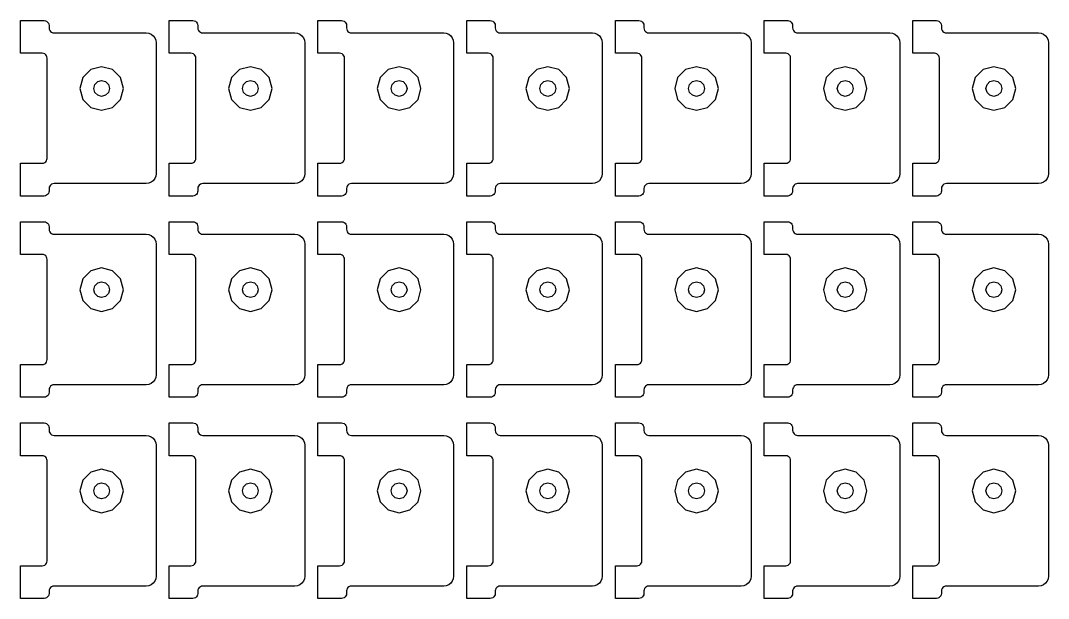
# Model space of a CAD drawing. Extents: x 11 to 212, y 11 to 212.
# Drawn here: x 95.24 to 107.44, y 97.02 to 103.88 of the extents above; entities that cross this region are included whole.
import ezdxf

# ---------------------------------------------------------------- set-up
doc = ezdxf.new("R2010")
doc.units = 0
doc.layers.add('G', color=7, linetype='continuous')

msp = doc.modelspace()

# ---------------------------------------------------------------- linework, layer by layer
at = {"layer": 'G'}
for points in [[(95.494, 102.188), (95.509, 102.19), (95.524, 102.196), (95.536, 102.205), (95.545, 102.218), (95.551, 102.232), (95.553, 102.247), (95.553, 103.435), (95.551, 103.451), (95.545, 103.465), (95.536, 103.477), (95.524, 103.486), (95.509, 103.492), (95.494, 103.494), (95.238, 103.494), (95.238, 103.882), (95.518, 103.882), (95.533, 103.88), (95.547, 103.874), (95.559, 103.865), (95.569, 103.853), (95.574, 103.839), (95.576, 103.824), (95.576, 103.794), (95.578, 103.779), (95.584, 103.765), (95.594, 103.753), (95.606, 103.743), (95.62, 103.737), (95.635, 103.735), (96.729, 103.735), (96.76, 103.731), (96.788, 103.72), (96.813, 103.701), (96.831, 103.676), (96.843, 103.648), (96.847, 103.618), (96.847, 102.065), (96.843, 102.034), (96.831, 102.006), (96.813, 101.982), (96.788, 101.963), (96.76, 101.951), (96.729, 101.947), (95.635, 101.947), (95.62, 101.945), (95.606, 101.939), (95.594, 101.93), (95.584, 101.918), (95.578, 101.903), (95.576, 101.888), (95.576, 101.859), (95.574, 101.844), (95.569, 101.829), (95.559, 101.817), (95.547, 101.808), (95.533, 101.802), (95.518, 101.8), (95.238, 101.8), (95.238, 102.188)], [(97.259, 102.188), (97.274, 102.19), (97.288, 102.196), (97.3, 102.205), (97.31, 102.218), (97.316, 102.232), (97.318, 102.247), (97.318, 103.435), (97.316, 103.451), (97.31, 103.465), (97.3, 103.477), (97.288, 103.486), (97.274, 103.492), (97.259, 103.494), (97.002, 103.494), (97.002, 103.882), (97.282, 103.882), (97.298, 103.88), (97.312, 103.874), (97.324, 103.865), (97.333, 103.853), (97.339, 103.839), (97.341, 103.824), (97.341, 103.794), (97.343, 103.779), (97.349, 103.765), (97.358, 103.753), (97.371, 103.743), (97.385, 103.737), (97.4, 103.735), (98.494, 103.735), (98.525, 103.731), (98.553, 103.72), (98.577, 103.701), (98.596, 103.676), (98.608, 103.648), (98.612, 103.618), (98.612, 102.065), (98.608, 102.034), (98.596, 102.006), (98.577, 101.982), (98.553, 101.963), (98.525, 101.951), (98.494, 101.947), (97.4, 101.947), (97.385, 101.945), (97.371, 101.939), (97.358, 101.93), (97.349, 101.918), (97.343, 101.903), (97.341, 101.888), (97.341, 101.859), (97.339, 101.844), (97.333, 101.829), (97.324, 101.817), (97.312, 101.808), (97.298, 101.802), (97.282, 101.8), (97.002, 101.8), (97.002, 102.188)], [(99.024, 102.188), (99.039, 102.19), (99.053, 102.196), (99.065, 102.205), (99.074, 102.218), (99.08, 102.232), (99.082, 102.247), (99.082, 103.435), (99.08, 103.451), (99.074, 103.465), (99.065, 103.477), (99.053, 103.486), (99.039, 103.492), (99.024, 103.494), (98.767, 103.494), (98.767, 103.882), (99.047, 103.882), (99.062, 103.88), (99.076, 103.874), (99.089, 103.865), (99.098, 103.853), (99.104, 103.839), (99.106, 103.824), (99.106, 103.794), (99.108, 103.779), (99.114, 103.765), (99.123, 103.753), (99.135, 103.743), (99.149, 103.737), (99.165, 103.735), (100.259, 103.735), (100.289, 103.731), (100.318, 103.72), (100.342, 103.701), (100.361, 103.676), (100.372, 103.648), (100.376, 103.618), (100.376, 102.065), (100.372, 102.034), (100.361, 102.006), (100.342, 101.982), (100.318, 101.963), (100.289, 101.951), (100.259, 101.947), (99.165, 101.947), (99.149, 101.945), (99.135, 101.939), (99.123, 101.93), (99.114, 101.918), (99.108, 101.903), (99.106, 101.888), (99.106, 101.859), (99.104, 101.844), (99.098, 101.829), (99.089, 101.817), (99.076, 101.808), (99.062, 101.802), (99.047, 101.8), (98.767, 101.8), (98.767, 102.188)], [(100.788, 102.188), (100.803, 102.19), (100.818, 102.196), (100.83, 102.205), (100.839, 102.218), (100.845, 102.232), (100.847, 102.247), (100.847, 103.435), (100.845, 103.451), (100.839, 103.465), (100.83, 103.477), (100.818, 103.486), (100.803, 103.492), (100.788, 103.494), (100.532, 103.494), (100.532, 103.882), (100.812, 103.882), (100.827, 103.88), (100.841, 103.874), (100.853, 103.865), (100.863, 103.853), (100.869, 103.839), (100.871, 103.824), (100.871, 103.794), (100.873, 103.779), (100.878, 103.765), (100.888, 103.753), (100.9, 103.743), (100.914, 103.737), (100.929, 103.735), (102.024, 103.735), (102.054, 103.731), (102.082, 103.72), (102.107, 103.701), (102.125, 103.676), (102.137, 103.648), (102.141, 103.618), (102.141, 102.065), (102.137, 102.034), (102.125, 102.006), (102.107, 101.982), (102.082, 101.963), (102.054, 101.951), (102.024, 101.947), (100.929, 101.947), (100.914, 101.945), (100.9, 101.939), (100.888, 101.93), (100.878, 101.918), (100.873, 101.903), (100.871, 101.888), (100.871, 101.859), (100.869, 101.844), (100.863, 101.829), (100.853, 101.817), (100.841, 101.808), (100.827, 101.802), (100.812, 101.8), (100.532, 101.8), (100.532, 102.188)], [(102.553, 102.188), (102.568, 102.19), (102.582, 102.196), (102.595, 102.205), (102.604, 102.218), (102.61, 102.232), (102.612, 102.247), (102.612, 103.435), (102.61, 103.451), (102.604, 103.465), (102.595, 103.477), (102.582, 103.486), (102.568, 103.492), (102.553, 103.494), (102.296, 103.494), (102.296, 103.882), (102.576, 103.882), (102.592, 103.88), (102.606, 103.874), (102.618, 103.865), (102.627, 103.853), (102.633, 103.839), (102.635, 103.824), (102.635, 103.794), (102.637, 103.779), (102.643, 103.765), (102.653, 103.753), (102.665, 103.743), (102.679, 103.737), (102.694, 103.735), (103.788, 103.735), (103.819, 103.731), (103.847, 103.72), (103.871, 103.701), (103.89, 103.676), (103.902, 103.648), (103.906, 103.618), (103.906, 102.065), (103.902, 102.034), (103.89, 102.006), (103.871, 101.982), (103.847, 101.963), (103.819, 101.951), (103.788, 101.947), (102.694, 101.947), (102.679, 101.945), (102.665, 101.939), (102.653, 101.93), (102.643, 101.918), (102.637, 101.903), (102.635, 101.888), (102.635, 101.859), (102.633, 101.844), (102.627, 101.829), (102.618, 101.817), (102.606, 101.808), (102.592, 101.802), (102.576, 101.8), (102.296, 101.8), (102.296, 102.188)], [(104.318, 102.188), (104.333, 102.19), (104.347, 102.196), (104.359, 102.205), (104.369, 102.218), (104.374, 102.232), (104.376, 102.247), (104.376, 103.435), (104.374, 103.451), (104.369, 103.465), (104.359, 103.477), (104.347, 103.486), (104.333, 103.492), (104.318, 103.494), (104.061, 103.494), (104.061, 103.882), (104.341, 103.882), (104.356, 103.88), (104.371, 103.874), (104.383, 103.865), (104.392, 103.853), (104.398, 103.839), (104.4, 103.824), (104.4, 103.794), (104.402, 103.779), (104.408, 103.765), (104.417, 103.753), (104.429, 103.743), (104.444, 103.737), (104.459, 103.735), (105.553, 103.735), (105.583, 103.731), (105.612, 103.72), (105.636, 103.701), (105.655, 103.676), (105.667, 103.648), (105.671, 103.618), (105.671, 102.065), (105.667, 102.034), (105.655, 102.006), (105.636, 101.982), (105.612, 101.963), (105.583, 101.951), (105.553, 101.947), (104.459, 101.947), (104.444, 101.945), (104.429, 101.939), (104.417, 101.93), (104.408, 101.918), (104.402, 101.903), (104.4, 101.888), (104.4, 101.859), (104.398, 101.844), (104.392, 101.829), (104.383, 101.817), (104.371, 101.808), (104.356, 101.802), (104.341, 101.8), (104.061, 101.8), (104.061, 102.188)], [(106.082, 102.188), (106.098, 102.19), (106.112, 102.196), (106.124, 102.205), (106.133, 102.218), (106.139, 102.232), (106.141, 102.247), (106.141, 103.435), (106.139, 103.451), (106.133, 103.465), (106.124, 103.477), (106.112, 103.486), (106.098, 103.492), (106.082, 103.494), (105.826, 103.494), (105.826, 103.882), (106.106, 103.882), (106.121, 103.88), (106.135, 103.874), (106.147, 103.865), (106.157, 103.853), (106.163, 103.839), (106.165, 103.824), (106.165, 103.794), (106.167, 103.779), (106.173, 103.765), (106.182, 103.753), (106.194, 103.743), (106.208, 103.737), (106.224, 103.735), (107.318, 103.735), (107.348, 103.731), (107.376, 103.72), (107.401, 103.701), (107.42, 103.676), (107.431, 103.648), (107.435, 103.618), (107.435, 102.065), (107.431, 102.034), (107.42, 102.006), (107.401, 101.982), (107.376, 101.963), (107.348, 101.951), (107.318, 101.947), (106.224, 101.947), (106.208, 101.945), (106.194, 101.939), (106.182, 101.93), (106.173, 101.918), (106.167, 101.903), (106.165, 101.888), (106.165, 101.859), (106.163, 101.844), (106.157, 101.829), (106.147, 101.817), (106.135, 101.808), (106.121, 101.802), (106.106, 101.8), (105.826, 101.8), (105.826, 102.188)], [(96.424, 102.947), (96.459, 103.076), (96.424, 103.206), (96.329, 103.301), (96.2, 103.335), (96.071, 103.301), (95.976, 103.206), (95.941, 103.076), (95.976, 102.947), (96.071, 102.852), (96.2, 102.818), (96.329, 102.852)], [(98.189, 102.947), (98.224, 103.076), (98.189, 103.206), (98.094, 103.301), (97.965, 103.335), (97.835, 103.301), (97.741, 103.206), (97.706, 103.076), (97.741, 102.947), (97.835, 102.852), (97.965, 102.818), (98.094, 102.852)], [(99.954, 102.947), (99.988, 103.076), (99.954, 103.206), (99.859, 103.301), (99.729, 103.335), (99.6, 103.301), (99.505, 103.206), (99.471, 103.076), (99.505, 102.947), (99.6, 102.852), (99.729, 102.818), (99.859, 102.852)], [(101.718, 102.947), (101.753, 103.076), (101.718, 103.206), (101.624, 103.301), (101.494, 103.335), (101.365, 103.301), (101.27, 103.206), (101.235, 103.076), (101.27, 102.947), (101.365, 102.852), (101.494, 102.818), (101.624, 102.852)], [(103.483, 102.947), (103.518, 103.076), (103.483, 103.206), (103.388, 103.301), (103.259, 103.335), (103.129, 103.301), (103.035, 103.206), (103, 103.076), (103.035, 102.947), (103.129, 102.852), (103.259, 102.818), (103.388, 102.852)], [(105.248, 102.947), (105.282, 103.076), (105.248, 103.206), (105.153, 103.301), (105.024, 103.335), (104.894, 103.301), (104.799, 103.206), (104.765, 103.076), (104.799, 102.947), (104.894, 102.852), (105.024, 102.818), (105.153, 102.852)], [(107.012, 102.947), (107.047, 103.076), (107.012, 103.206), (106.918, 103.301), (106.788, 103.335), (106.659, 103.301), (106.564, 103.206), (106.529, 103.076), (106.564, 102.947), (106.659, 102.852), (106.788, 102.818), (106.918, 102.852)], [(96.294, 103.076), (96.282, 103.029), (96.247, 102.995), (96.2, 102.982), (96.153, 102.995), (96.118, 103.029), (96.106, 103.076), (96.118, 103.124), (96.153, 103.158), (96.2, 103.171), (96.247, 103.158), (96.282, 103.124)], [(98.059, 103.076), (98.046, 103.029), (98.012, 102.995), (97.965, 102.982), (97.918, 102.995), (97.883, 103.029), (97.871, 103.076), (97.883, 103.124), (97.918, 103.158), (97.965, 103.171), (98.012, 103.158), (98.046, 103.124)], [(99.824, 103.076), (99.811, 103.029), (99.776, 102.995), (99.729, 102.982), (99.682, 102.995), (99.648, 103.029), (99.635, 103.076), (99.648, 103.124), (99.682, 103.158), (99.729, 103.171), (99.776, 103.158), (99.811, 103.124)], [(101.588, 103.076), (101.576, 103.029), (101.541, 102.995), (101.494, 102.982), (101.447, 102.995), (101.413, 103.029), (101.4, 103.076), (101.413, 103.124), (101.447, 103.158), (101.494, 103.171), (101.541, 103.158), (101.576, 103.124)], [(103.353, 103.076), (103.34, 103.029), (103.306, 102.995), (103.259, 102.982), (103.212, 102.995), (103.177, 103.029), (103.165, 103.076), (103.177, 103.124), (103.212, 103.158), (103.259, 103.171), (103.306, 103.158), (103.34, 103.124)], [(105.118, 103.076), (105.105, 103.029), (105.071, 102.995), (105.024, 102.982), (104.976, 102.995), (104.942, 103.029), (104.929, 103.076), (104.942, 103.124), (104.976, 103.158), (105.024, 103.171), (105.071, 103.158), (105.105, 103.124)], [(106.882, 103.076), (106.87, 103.029), (106.835, 102.995), (106.788, 102.982), (106.741, 102.995), (106.707, 103.029), (106.694, 103.076), (106.707, 103.124), (106.741, 103.158), (106.788, 103.171), (106.835, 103.158), (106.87, 103.124)], [(95.494, 99.8), (95.509, 99.802), (95.524, 99.808), (95.536, 99.817), (95.545, 99.829), (95.551, 99.844), (95.553, 99.859), (95.553, 101.047), (95.551, 101.062), (95.545, 101.076), (95.536, 101.089), (95.524, 101.098), (95.509, 101.104), (95.494, 101.106), (95.238, 101.106), (95.238, 101.494), (95.518, 101.494), (95.533, 101.492), (95.547, 101.486), (95.559, 101.477), (95.569, 101.465), (95.574, 101.451), (95.576, 101.435), (95.576, 101.406), (95.578, 101.391), (95.584, 101.376), (95.594, 101.364), (95.606, 101.355), (95.62, 101.349), (95.635, 101.347), (96.729, 101.347), (96.76, 101.343), (96.788, 101.331), (96.813, 101.313), (96.831, 101.288), (96.843, 101.26), (96.847, 101.229), (96.847, 99.676), (96.843, 99.646), (96.831, 99.618), (96.813, 99.593), (96.788, 99.575), (96.76, 99.563), (96.729, 99.559), (95.635, 99.559), (95.62, 99.557), (95.606, 99.551), (95.594, 99.542), (95.584, 99.529), (95.578, 99.515), (95.576, 99.5), (95.576, 99.471), (95.574, 99.455), (95.569, 99.441), (95.559, 99.429), (95.547, 99.42), (95.533, 99.414), (95.518, 99.412), (95.238, 99.412), (95.238, 99.8)], [(97.259, 99.8), (97.274, 99.802), (97.288, 99.808), (97.3, 99.817), (97.31, 99.829), (97.316, 99.844), (97.318, 99.859), (97.318, 101.047), (97.316, 101.062), (97.31, 101.076), (97.3, 101.089), (97.288, 101.098), (97.274, 101.104), (97.259, 101.106), (97.002, 101.106), (97.002, 101.494), (97.282, 101.494), (97.298, 101.492), (97.312, 101.486), (97.324, 101.477), (97.333, 101.465), (97.339, 101.451), (97.341, 101.435), (97.341, 101.406), (97.343, 101.391), (97.349, 101.376), (97.358, 101.364), (97.371, 101.355), (97.385, 101.349), (97.4, 101.347), (98.494, 101.347), (98.525, 101.343), (98.553, 101.331), (98.577, 101.313), (98.596, 101.288), (98.608, 101.26), (98.612, 101.229), (98.612, 99.676), (98.608, 99.646), (98.596, 99.618), (98.577, 99.593), (98.553, 99.575), (98.525, 99.563), (98.494, 99.559), (97.4, 99.559), (97.385, 99.557), (97.371, 99.551), (97.358, 99.542), (97.349, 99.529), (97.343, 99.515), (97.341, 99.5), (97.341, 99.471), (97.339, 99.455), (97.333, 99.441), (97.324, 99.429), (97.312, 99.42), (97.298, 99.414), (97.282, 99.412), (97.002, 99.412), (97.002, 99.8)], [(99.024, 99.8), (99.039, 99.802), (99.053, 99.808), (99.065, 99.817), (99.074, 99.829), (99.08, 99.844), (99.082, 99.859), (99.082, 101.047), (99.08, 101.062), (99.074, 101.076), (99.065, 101.089), (99.053, 101.098), (99.039, 101.104), (99.024, 101.106), (98.767, 101.106), (98.767, 101.494), (99.047, 101.494), (99.062, 101.492), (99.076, 101.486), (99.089, 101.477), (99.098, 101.465), (99.104, 101.451), (99.106, 101.435), (99.106, 101.406), (99.108, 101.391), (99.114, 101.376), (99.123, 101.364), (99.135, 101.355), (99.149, 101.349), (99.165, 101.347), (100.259, 101.347), (100.289, 101.343), (100.318, 101.331), (100.342, 101.313), (100.361, 101.288), (100.372, 101.26), (100.376, 101.229), (100.376, 99.676), (100.372, 99.646), (100.361, 99.618), (100.342, 99.593), (100.318, 99.575), (100.289, 99.563), (100.259, 99.559), (99.165, 99.559), (99.149, 99.557), (99.135, 99.551), (99.123, 99.542), (99.114, 99.529), (99.108, 99.515), (99.106, 99.5), (99.106, 99.471), (99.104, 99.455), (99.098, 99.441), (99.089, 99.429), (99.076, 99.42), (99.062, 99.414), (99.047, 99.412), (98.767, 99.412), (98.767, 99.8)], [(100.788, 99.8), (100.803, 99.802), (100.818, 99.808), (100.83, 99.817), (100.839, 99.829), (100.845, 99.844), (100.847, 99.859), (100.847, 101.047), (100.845, 101.062), (100.839, 101.076), (100.83, 101.089), (100.818, 101.098), (100.803, 101.104), (100.788, 101.106), (100.532, 101.106), (100.532, 101.494), (100.812, 101.494), (100.827, 101.492), (100.841, 101.486), (100.853, 101.477), (100.863, 101.465), (100.869, 101.451), (100.871, 101.435), (100.871, 101.406), (100.873, 101.391), (100.878, 101.376), (100.888, 101.364), (100.9, 101.355), (100.914, 101.349), (100.929, 101.347), (102.024, 101.347), (102.054, 101.343), (102.082, 101.331), (102.107, 101.313), (102.125, 101.288), (102.137, 101.26), (102.141, 101.229), (102.141, 99.676), (102.137, 99.646), (102.125, 99.618), (102.107, 99.593), (102.082, 99.575), (102.054, 99.563), (102.024, 99.559), (100.929, 99.559), (100.914, 99.557), (100.9, 99.551), (100.888, 99.542), (100.878, 99.529), (100.873, 99.515), (100.871, 99.5), (100.871, 99.471), (100.869, 99.455), (100.863, 99.441), (100.853, 99.429), (100.841, 99.42), (100.827, 99.414), (100.812, 99.412), (100.532, 99.412), (100.532, 99.8)], [(102.553, 99.8), (102.568, 99.802), (102.582, 99.808), (102.595, 99.817), (102.604, 99.829), (102.61, 99.844), (102.612, 99.859), (102.612, 101.047), (102.61, 101.062), (102.604, 101.076), (102.595, 101.089), (102.582, 101.098), (102.568, 101.104), (102.553, 101.106), (102.296, 101.106), (102.296, 101.494), (102.576, 101.494), (102.592, 101.492), (102.606, 101.486), (102.618, 101.477), (102.627, 101.465), (102.633, 101.451), (102.635, 101.435), (102.635, 101.406), (102.637, 101.391), (102.643, 101.376), (102.653, 101.364), (102.665, 101.355), (102.679, 101.349), (102.694, 101.347), (103.788, 101.347), (103.819, 101.343), (103.847, 101.331), (103.871, 101.313), (103.89, 101.288), (103.902, 101.26), (103.906, 101.229), (103.906, 99.676), (103.902, 99.646), (103.89, 99.618), (103.871, 99.593), (103.847, 99.575), (103.819, 99.563), (103.788, 99.559), (102.694, 99.559), (102.679, 99.557), (102.665, 99.551), (102.653, 99.542), (102.643, 99.529), (102.637, 99.515), (102.635, 99.5), (102.635, 99.471), (102.633, 99.455), (102.627, 99.441), (102.618, 99.429), (102.606, 99.42), (102.592, 99.414), (102.576, 99.412), (102.296, 99.412), (102.296, 99.8)], [(104.318, 99.8), (104.333, 99.802), (104.347, 99.808), (104.359, 99.817), (104.369, 99.829), (104.374, 99.844), (104.376, 99.859), (104.376, 101.047), (104.374, 101.062), (104.369, 101.076), (104.359, 101.089), (104.347, 101.098), (104.333, 101.104), (104.318, 101.106), (104.061, 101.106), (104.061, 101.494), (104.341, 101.494), (104.356, 101.492), (104.371, 101.486), (104.383, 101.477), (104.392, 101.465), (104.398, 101.451), (104.4, 101.435), (104.4, 101.406), (104.402, 101.391), (104.408, 101.376), (104.417, 101.364), (104.429, 101.355), (104.444, 101.349), (104.459, 101.347), (105.553, 101.347), (105.583, 101.343), (105.612, 101.331), (105.636, 101.313), (105.655, 101.288), (105.667, 101.26), (105.671, 101.229), (105.671, 99.676), (105.667, 99.646), (105.655, 99.618), (105.636, 99.593), (105.612, 99.575), (105.583, 99.563), (105.553, 99.559), (104.459, 99.559), (104.444, 99.557), (104.429, 99.551), (104.417, 99.542), (104.408, 99.529), (104.402, 99.515), (104.4, 99.5), (104.4, 99.471), (104.398, 99.455), (104.392, 99.441), (104.383, 99.429), (104.371, 99.42), (104.356, 99.414), (104.341, 99.412), (104.061, 99.412), (104.061, 99.8)], [(106.082, 99.8), (106.098, 99.802), (106.112, 99.808), (106.124, 99.817), (106.133, 99.829), (106.139, 99.844), (106.141, 99.859), (106.141, 101.047), (106.139, 101.062), (106.133, 101.076), (106.124, 101.089), (106.112, 101.098), (106.098, 101.104), (106.082, 101.106), (105.826, 101.106), (105.826, 101.494), (106.106, 101.494), (106.121, 101.492), (106.135, 101.486), (106.147, 101.477), (106.157, 101.465), (106.163, 101.451), (106.165, 101.435), (106.165, 101.406), (106.167, 101.391), (106.173, 101.376), (106.182, 101.364), (106.194, 101.355), (106.208, 101.349), (106.224, 101.347), (107.318, 101.347), (107.348, 101.343), (107.376, 101.331), (107.401, 101.313), (107.42, 101.288), (107.431, 101.26), (107.435, 101.229), (107.435, 99.676), (107.431, 99.646), (107.42, 99.618), (107.401, 99.593), (107.376, 99.575), (107.348, 99.563), (107.318, 99.559), (106.224, 99.559), (106.208, 99.557), (106.194, 99.551), (106.182, 99.542), (106.173, 99.529), (106.167, 99.515), (106.165, 99.5), (106.165, 99.471), (106.163, 99.455), (106.157, 99.441), (106.147, 99.429), (106.135, 99.42), (106.121, 99.414), (106.106, 99.412), (105.826, 99.412), (105.826, 99.8)], [(96.424, 100.559), (96.459, 100.688), (96.424, 100.818), (96.329, 100.912), (96.2, 100.947), (96.071, 100.912), (95.976, 100.818), (95.941, 100.688), (95.976, 100.559), (96.071, 100.464), (96.2, 100.429), (96.329, 100.464)], [(98.189, 100.559), (98.224, 100.688), (98.189, 100.818), (98.094, 100.912), (97.965, 100.947), (97.835, 100.912), (97.741, 100.818), (97.706, 100.688), (97.741, 100.559), (97.835, 100.464), (97.965, 100.429), (98.094, 100.464)], [(99.954, 100.559), (99.988, 100.688), (99.954, 100.818), (99.859, 100.912), (99.729, 100.947), (99.6, 100.912), (99.505, 100.818), (99.471, 100.688), (99.505, 100.559), (99.6, 100.464), (99.729, 100.429), (99.859, 100.464)], [(101.718, 100.559), (101.753, 100.688), (101.718, 100.818), (101.624, 100.912), (101.494, 100.947), (101.365, 100.912), (101.27, 100.818), (101.235, 100.688), (101.27, 100.559), (101.365, 100.464), (101.494, 100.429), (101.624, 100.464)], [(103.483, 100.559), (103.518, 100.688), (103.483, 100.818), (103.388, 100.912), (103.259, 100.947), (103.129, 100.912), (103.035, 100.818), (103, 100.688), (103.035, 100.559), (103.129, 100.464), (103.259, 100.429), (103.388, 100.464)], [(105.248, 100.559), (105.282, 100.688), (105.248, 100.818), (105.153, 100.912), (105.024, 100.947), (104.894, 100.912), (104.799, 100.818), (104.765, 100.688), (104.799, 100.559), (104.894, 100.464), (105.024, 100.429), (105.153, 100.464)], [(107.012, 100.559), (107.047, 100.688), (107.012, 100.818), (106.918, 100.912), (106.788, 100.947), (106.659, 100.912), (106.564, 100.818), (106.529, 100.688), (106.564, 100.559), (106.659, 100.464), (106.788, 100.429), (106.918, 100.464)], [(96.294, 100.688), (96.282, 100.641), (96.247, 100.607), (96.2, 100.594), (96.153, 100.607), (96.118, 100.641), (96.106, 100.688), (96.118, 100.735), (96.153, 100.77), (96.2, 100.782), (96.247, 100.77), (96.282, 100.735)], [(98.059, 100.688), (98.046, 100.641), (98.012, 100.607), (97.965, 100.594), (97.918, 100.607), (97.883, 100.641), (97.871, 100.688), (97.883, 100.735), (97.918, 100.77), (97.965, 100.782), (98.012, 100.77), (98.046, 100.735)], [(99.824, 100.688), (99.811, 100.641), (99.776, 100.607), (99.729, 100.594), (99.682, 100.607), (99.648, 100.641), (99.635, 100.688), (99.648, 100.735), (99.682, 100.77), (99.729, 100.782), (99.776, 100.77), (99.811, 100.735)], [(101.588, 100.688), (101.576, 100.641), (101.541, 100.607), (101.494, 100.594), (101.447, 100.607), (101.413, 100.641), (101.4, 100.688), (101.413, 100.735), (101.447, 100.77), (101.494, 100.782), (101.541, 100.77), (101.576, 100.735)], [(103.353, 100.688), (103.34, 100.641), (103.306, 100.607), (103.259, 100.594), (103.212, 100.607), (103.177, 100.641), (103.165, 100.688), (103.177, 100.735), (103.212, 100.77), (103.259, 100.782), (103.306, 100.77), (103.34, 100.735)], [(105.118, 100.688), (105.105, 100.641), (105.071, 100.607), (105.024, 100.594), (104.976, 100.607), (104.942, 100.641), (104.929, 100.688), (104.942, 100.735), (104.976, 100.77), (105.024, 100.782), (105.071, 100.77), (105.105, 100.735)], [(106.882, 100.688), (106.87, 100.641), (106.835, 100.607), (106.788, 100.594), (106.741, 100.607), (106.707, 100.641), (106.694, 100.688), (106.707, 100.735), (106.741, 100.77), (106.788, 100.782), (106.835, 100.77), (106.87, 100.735)], [(95.494, 97.412), (95.509, 97.414), (95.524, 97.42), (95.536, 97.429), (95.545, 97.441), (95.551, 97.455), (95.553, 97.471), (95.553, 98.659), (95.551, 98.674), (95.545, 98.688), (95.536, 98.7), (95.524, 98.71), (95.509, 98.716), (95.494, 98.718), (95.238, 98.718), (95.238, 99.106), (95.518, 99.106), (95.533, 99.104), (95.547, 99.098), (95.559, 99.089), (95.569, 99.076), (95.574, 99.062), (95.576, 99.047), (95.576, 99.018), (95.578, 99.002), (95.584, 98.988), (95.594, 98.976), (95.606, 98.967), (95.62, 98.961), (95.635, 98.959), (96.729, 98.959), (96.76, 98.955), (96.788, 98.943), (96.813, 98.924), (96.831, 98.9), (96.843, 98.872), (96.847, 98.841), (96.847, 97.288), (96.843, 97.258), (96.831, 97.229), (96.813, 97.205), (96.788, 97.186), (96.76, 97.175), (96.729, 97.171), (95.635, 97.171), (95.62, 97.169), (95.606, 97.163), (95.594, 97.153), (95.584, 97.141), (95.578, 97.127), (95.576, 97.112), (95.576, 97.082), (95.574, 97.067), (95.569, 97.053), (95.559, 97.041), (95.547, 97.031), (95.533, 97.026), (95.518, 97.024), (95.238, 97.024), (95.238, 97.412)], [(97.259, 97.412), (97.274, 97.414), (97.288, 97.42), (97.3, 97.429), (97.31, 97.441), (97.316, 97.455), (97.318, 97.471), (97.318, 98.659), (97.316, 98.674), (97.31, 98.688), (97.3, 98.7), (97.288, 98.71), (97.274, 98.716), (97.259, 98.718), (97.002, 98.718), (97.002, 99.106), (97.282, 99.106), (97.298, 99.104), (97.312, 99.098), (97.324, 99.089), (97.333, 99.076), (97.339, 99.062), (97.341, 99.047), (97.341, 99.018), (97.343, 99.002), (97.349, 98.988), (97.358, 98.976), (97.371, 98.967), (97.385, 98.961), (97.4, 98.959), (98.494, 98.959), (98.525, 98.955), (98.553, 98.943), (98.577, 98.924), (98.596, 98.9), (98.608, 98.872), (98.612, 98.841), (98.612, 97.288), (98.608, 97.258), (98.596, 97.229), (98.577, 97.205), (98.553, 97.186), (98.525, 97.175), (98.494, 97.171), (97.4, 97.171), (97.385, 97.169), (97.371, 97.163), (97.358, 97.153), (97.349, 97.141), (97.343, 97.127), (97.341, 97.112), (97.341, 97.082), (97.339, 97.067), (97.333, 97.053), (97.324, 97.041), (97.312, 97.031), (97.298, 97.026), (97.282, 97.024), (97.002, 97.024), (97.002, 97.412)], [(99.024, 97.412), (99.039, 97.414), (99.053, 97.42), (99.065, 97.429), (99.074, 97.441), (99.08, 97.455), (99.082, 97.471), (99.082, 98.659), (99.08, 98.674), (99.074, 98.688), (99.065, 98.7), (99.053, 98.71), (99.039, 98.716), (99.024, 98.718), (98.767, 98.718), (98.767, 99.106), (99.047, 99.106), (99.062, 99.104), (99.076, 99.098), (99.089, 99.089), (99.098, 99.076), (99.104, 99.062), (99.106, 99.047), (99.106, 99.018), (99.108, 99.002), (99.114, 98.988), (99.123, 98.976), (99.135, 98.967), (99.149, 98.961), (99.165, 98.959), (100.259, 98.959), (100.289, 98.955), (100.318, 98.943), (100.342, 98.924), (100.361, 98.9), (100.372, 98.872), (100.376, 98.841), (100.376, 97.288), (100.372, 97.258), (100.361, 97.229), (100.342, 97.205), (100.318, 97.186), (100.289, 97.175), (100.259, 97.171), (99.165, 97.171), (99.149, 97.169), (99.135, 97.163), (99.123, 97.153), (99.114, 97.141), (99.108, 97.127), (99.106, 97.112), (99.106, 97.082), (99.104, 97.067), (99.098, 97.053), (99.089, 97.041), (99.076, 97.031), (99.062, 97.026), (99.047, 97.024), (98.767, 97.024), (98.767, 97.412)], [(100.788, 97.412), (100.803, 97.414), (100.818, 97.42), (100.83, 97.429), (100.839, 97.441), (100.845, 97.455), (100.847, 97.471), (100.847, 98.659), (100.845, 98.674), (100.839, 98.688), (100.83, 98.7), (100.818, 98.71), (100.803, 98.716), (100.788, 98.718), (100.532, 98.718), (100.532, 99.106), (100.812, 99.106), (100.827, 99.104), (100.841, 99.098), (100.853, 99.089), (100.863, 99.076), (100.869, 99.062), (100.871, 99.047), (100.871, 99.018), (100.873, 99.002), (100.878, 98.988), (100.888, 98.976), (100.9, 98.967), (100.914, 98.961), (100.929, 98.959), (102.024, 98.959), (102.054, 98.955), (102.082, 98.943), (102.107, 98.924), (102.125, 98.9), (102.137, 98.872), (102.141, 98.841), (102.141, 97.288), (102.137, 97.258), (102.125, 97.229), (102.107, 97.205), (102.082, 97.186), (102.054, 97.175), (102.024, 97.171), (100.929, 97.171), (100.914, 97.169), (100.9, 97.163), (100.888, 97.153), (100.878, 97.141), (100.873, 97.127), (100.871, 97.112), (100.871, 97.082), (100.869, 97.067), (100.863, 97.053), (100.853, 97.041), (100.841, 97.031), (100.827, 97.026), (100.812, 97.024), (100.532, 97.024), (100.532, 97.412)], [(102.553, 97.412), (102.568, 97.414), (102.582, 97.42), (102.595, 97.429), (102.604, 97.441), (102.61, 97.455), (102.612, 97.471), (102.612, 98.659), (102.61, 98.674), (102.604, 98.688), (102.595, 98.7), (102.582, 98.71), (102.568, 98.716), (102.553, 98.718), (102.296, 98.718), (102.296, 99.106), (102.576, 99.106), (102.592, 99.104), (102.606, 99.098), (102.618, 99.089), (102.627, 99.076), (102.633, 99.062), (102.635, 99.047), (102.635, 99.018), (102.637, 99.002), (102.643, 98.988), (102.653, 98.976), (102.665, 98.967), (102.679, 98.961), (102.694, 98.959), (103.788, 98.959), (103.819, 98.955), (103.847, 98.943), (103.871, 98.924), (103.89, 98.9), (103.902, 98.872), (103.906, 98.841), (103.906, 97.288), (103.902, 97.258), (103.89, 97.229), (103.871, 97.205), (103.847, 97.186), (103.819, 97.175), (103.788, 97.171), (102.694, 97.171), (102.679, 97.169), (102.665, 97.163), (102.653, 97.153), (102.643, 97.141), (102.637, 97.127), (102.635, 97.112), (102.635, 97.082), (102.633, 97.067), (102.627, 97.053), (102.618, 97.041), (102.606, 97.031), (102.592, 97.026), (102.576, 97.024), (102.296, 97.024), (102.296, 97.412)], [(104.318, 97.412), (104.333, 97.414), (104.347, 97.42), (104.359, 97.429), (104.369, 97.441), (104.374, 97.455), (104.376, 97.471), (104.376, 98.659), (104.374, 98.674), (104.369, 98.688), (104.359, 98.7), (104.347, 98.71), (104.333, 98.716), (104.318, 98.718), (104.061, 98.718), (104.061, 99.106), (104.341, 99.106), (104.356, 99.104), (104.371, 99.098), (104.383, 99.089), (104.392, 99.076), (104.398, 99.062), (104.4, 99.047), (104.4, 99.018), (104.402, 99.002), (104.408, 98.988), (104.417, 98.976), (104.429, 98.967), (104.444, 98.961), (104.459, 98.959), (105.553, 98.959), (105.583, 98.955), (105.612, 98.943), (105.636, 98.924), (105.655, 98.9), (105.667, 98.872), (105.671, 98.841), (105.671, 97.288), (105.667, 97.258), (105.655, 97.229), (105.636, 97.205), (105.612, 97.186), (105.583, 97.175), (105.553, 97.171), (104.459, 97.171), (104.444, 97.169), (104.429, 97.163), (104.417, 97.153), (104.408, 97.141), (104.402, 97.127), (104.4, 97.112), (104.4, 97.082), (104.398, 97.067), (104.392, 97.053), (104.383, 97.041), (104.371, 97.031), (104.356, 97.026), (104.341, 97.024), (104.061, 97.024), (104.061, 97.412)], [(106.082, 97.412), (106.098, 97.414), (106.112, 97.42), (106.124, 97.429), (106.133, 97.441), (106.139, 97.455), (106.141, 97.471), (106.141, 98.659), (106.139, 98.674), (106.133, 98.688), (106.124, 98.7), (106.112, 98.71), (106.098, 98.716), (106.082, 98.718), (105.826, 98.718), (105.826, 99.106), (106.106, 99.106), (106.121, 99.104), (106.135, 99.098), (106.147, 99.089), (106.157, 99.076), (106.163, 99.062), (106.165, 99.047), (106.165, 99.018), (106.167, 99.002), (106.173, 98.988), (106.182, 98.976), (106.194, 98.967), (106.208, 98.961), (106.224, 98.959), (107.318, 98.959), (107.348, 98.955), (107.376, 98.943), (107.401, 98.924), (107.42, 98.9), (107.431, 98.872), (107.435, 98.841), (107.435, 97.288), (107.431, 97.258), (107.42, 97.229), (107.401, 97.205), (107.376, 97.186), (107.348, 97.175), (107.318, 97.171), (106.224, 97.171), (106.208, 97.169), (106.194, 97.163), (106.182, 97.153), (106.173, 97.141), (106.167, 97.127), (106.165, 97.112), (106.165, 97.082), (106.163, 97.067), (106.157, 97.053), (106.147, 97.041), (106.135, 97.031), (106.121, 97.026), (106.106, 97.024), (105.826, 97.024), (105.826, 97.412)], [(96.424, 98.171), (96.459, 98.3), (96.424, 98.429), (96.329, 98.524), (96.2, 98.559), (96.071, 98.524), (95.976, 98.429), (95.941, 98.3), (95.976, 98.171), (96.071, 98.076), (96.2, 98.041), (96.329, 98.076)], [(98.189, 98.171), (98.224, 98.3), (98.189, 98.429), (98.094, 98.524), (97.965, 98.559), (97.835, 98.524), (97.741, 98.429), (97.706, 98.3), (97.741, 98.171), (97.835, 98.076), (97.965, 98.041), (98.094, 98.076)], [(99.954, 98.171), (99.988, 98.3), (99.954, 98.429), (99.859, 98.524), (99.729, 98.559), (99.6, 98.524), (99.505, 98.429), (99.471, 98.3), (99.505, 98.171), (99.6, 98.076), (99.729, 98.041), (99.859, 98.076)], [(101.718, 98.171), (101.753, 98.3), (101.718, 98.429), (101.624, 98.524), (101.494, 98.559), (101.365, 98.524), (101.27, 98.429), (101.235, 98.3), (101.27, 98.171), (101.365, 98.076), (101.494, 98.041), (101.624, 98.076)], [(103.483, 98.171), (103.518, 98.3), (103.483, 98.429), (103.388, 98.524), (103.259, 98.559), (103.129, 98.524), (103.035, 98.429), (103, 98.3), (103.035, 98.171), (103.129, 98.076), (103.259, 98.041), (103.388, 98.076)], [(105.248, 98.171), (105.282, 98.3), (105.248, 98.429), (105.153, 98.524), (105.024, 98.559), (104.894, 98.524), (104.799, 98.429), (104.765, 98.3), (104.799, 98.171), (104.894, 98.076), (105.024, 98.041), (105.153, 98.076)], [(107.012, 98.171), (107.047, 98.3), (107.012, 98.429), (106.918, 98.524), (106.788, 98.559), (106.659, 98.524), (106.564, 98.429), (106.529, 98.3), (106.564, 98.171), (106.659, 98.076), (106.788, 98.041), (106.918, 98.076)], [(96.294, 98.3), (96.282, 98.253), (96.247, 98.218), (96.2, 98.206), (96.153, 98.218), (96.118, 98.253), (96.106, 98.3), (96.118, 98.347), (96.153, 98.382), (96.2, 98.394), (96.247, 98.382), (96.282, 98.347)], [(98.059, 98.3), (98.046, 98.253), (98.012, 98.218), (97.965, 98.206), (97.918, 98.218), (97.883, 98.253), (97.871, 98.3), (97.883, 98.347), (97.918, 98.382), (97.965, 98.394), (98.012, 98.382), (98.046, 98.347)], [(99.824, 98.3), (99.811, 98.253), (99.776, 98.218), (99.729, 98.206), (99.682, 98.218), (99.648, 98.253), (99.635, 98.3), (99.648, 98.347), (99.682, 98.382), (99.729, 98.394), (99.776, 98.382), (99.811, 98.347)], [(101.588, 98.3), (101.576, 98.253), (101.541, 98.218), (101.494, 98.206), (101.447, 98.218), (101.413, 98.253), (101.4, 98.3), (101.413, 98.347), (101.447, 98.382), (101.494, 98.394), (101.541, 98.382), (101.576, 98.347)], [(103.353, 98.3), (103.34, 98.253), (103.306, 98.218), (103.259, 98.206), (103.212, 98.218), (103.177, 98.253), (103.165, 98.3), (103.177, 98.347), (103.212, 98.382), (103.259, 98.394), (103.306, 98.382), (103.34, 98.347)], [(105.118, 98.3), (105.105, 98.253), (105.071, 98.218), (105.024, 98.206), (104.976, 98.218), (104.942, 98.253), (104.929, 98.3), (104.942, 98.347), (104.976, 98.382), (105.024, 98.394), (105.071, 98.382), (105.105, 98.347)], [(106.882, 98.3), (106.87, 98.253), (106.835, 98.218), (106.788, 98.206), (106.741, 98.218), (106.707, 98.253), (106.694, 98.3), (106.707, 98.347), (106.741, 98.382), (106.788, 98.394), (106.835, 98.382), (106.87, 98.347)]]:
    msp.add_lwpolyline(points, close=True, dxfattribs=at)

doc.saveas('drawing.dxf')
